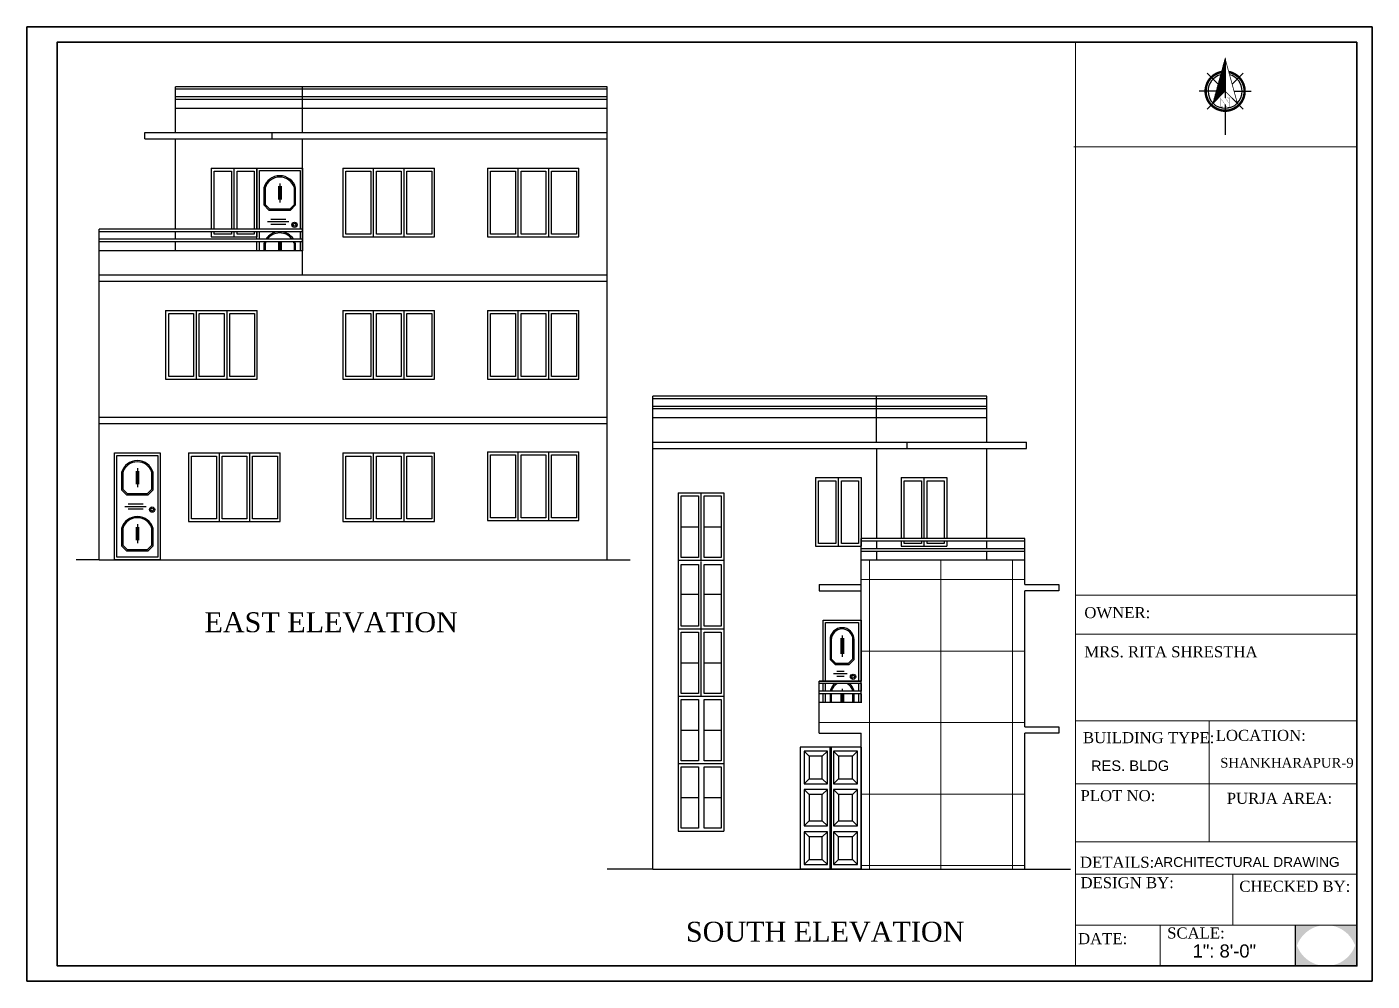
# Model space of a CAD drawing. Header units: inches. Extents: x 45643 to 70559, y -8725 to 1713.
# Drawn here: x 60563 to 61621, y -7782 to -7031 of the extents above; entities that cross this region are included whole.
import ezdxf

# ---------------------------------------------------------------- set-up
doc = ezdxf.new("R2010")
doc.units = ezdxf.units.IN
doc.header["$MEASUREMENT"] = 0
for name, color, linetype, lineweight in [('1', 7, 'Continuous', 25), ('A_hatch', 253, 'Continuous', 5), ('ELEVATION', 6, 'Continuous', 30), ('REBARS', 50, 'Continuous', 20), ('Siteplan', 7, 'Continuous', 30), ('Text', 7, 'Continuous', 9)]:
    doc.layers.add(name, color=color, linetype=linetype, lineweight=lineweight)
doc.layers.add('DIMENTION', color=8, linetype='Continuous')
doc.layers.add('Normal Wall', color=7, linetype='Continuous', lineweight=35, true_color=0xffaf89)
doc.layers.add('Rear Wall', color=7, linetype='Continuous', lineweight=20, true_color=0xd4e480)
doc.styles.get("Standard").update_dxf_attribs({"font": 'times.ttf'})
doc.styles.add('SwissBT', font='swiss.ttf', dxfattribs={"height": 12})

# ---------------------------------------------------------------- blocks, each defined once
blk = doc.blocks.new('*X1197')
at = {"color": 0}
for p, q in [((145.96, -414.6), (147.62, -412.94)), ((146.16, -413.87), (147.62, -412.41)), ((146.36, -413.14), (147.62, -411.88)), ((146.55, -412.41), (147.62, -411.35)), ((146.75, -411.68), (147.62, -410.82)), ((146.95, -410.95), (147.62, -410.29)), ((147.15, -410.22), (147.62, -409.76)), ((147.35, -409.49), (147.62, -409.23)), ((147.55, -408.76), (147.62, -408.7)), ((143.76, -422.63), (147.62, -418.77)), ((143.96, -421.9), (147.62, -418.24)), ((144.16, -421.17), (147.62, -417.71)), ((144.36, -420.44), (147.62, -417.18)), ((144.56, -419.71), (147.62, -416.65)), ((144.76, -418.98), (147.62, -416.12)), ((144.96, -418.25), (147.62, -415.59)), ((145.16, -417.52), (147.62, -415.06)), ((145.36, -416.79), (147.62, -414.53)), ((145.56, -416.06), (147.62, -414)), ((145.76, -415.33), (147.62, -413.47)), ((142.76, -426.28), (147.62, -421.42)), ((142.96, -425.55), (147.62, -420.89)), ((143.16, -424.82), (147.62, -420.36)), ((143.36, -424.09), (147.62, -419.83)), ((143.56, -423.36), (147.62, -419.3))]:
    blk.add_line(p, q, dxfattribs=at)
blk = doc.blocks.new('NORTH_15')
for p, q in [((-2.87, 2.87), (-7.37, 7.37)), ((0, 3.66), (0, 10.62)), ((2.87, 2.87), (7.37, 7.37)), ((-13.37, 0), (2.72, 0)), ((5.49, 0), (17.83, 0)), ((-2.87, -2.87), (-7.37, -7.37)), ((0, -3.66), (0, -10.62)), ((2.87, -2.87), (7.37, -7.37))]:
    blk.add_line(p, q)
at = {"const_width": 1}
for points in [[(0, -8, 1), (0, 8, 0.359415), (-7.86, 1.52, 1)], [(-7.86, -1.52, 0.359415), (0, -8, 1)]]:
    blk.add_lwpolyline(points, format="xyb", dxfattribs=at)
for points, const_width in [([(4.96, -5.01), (-13.37, 0), (4.9, 5), (0, 0), (4.96, -5.01)], 0.3), ([(5.93, -1.55), (6, -1.55), (6.07, -1.54), (6.13, -1.53), (6.17, -1.52), (6.22, -1.51), (6.26, -1.49), (6.28, -1.47), (6.3, -1.45), (6.32, -1.42), (6.33, -1.39), (6.35, -1.34), (6.36, -1.29), (6.37, -1.23), (6.38, -1.16), (6.38, -1.08), (6.38, -1), (6.54, -1), (6.54, -2.34), (6.38, -2.34), (6.38, -2.3), (6.38, -2.23), (6.38, -2.16), (6.37, -2.09), (6.36, -2.04), (6.35, -1.99), (6.33, -1.95), (6.32, -1.91), (6.3, -1.88), (6.28, -1.86), (6.26, -1.83), (6.22, -1.81), (6.18, -1.8), (6.13, -1.78), (6.07, -1.77), (6.01, -1.76), (5.95, -1.76), (2.66, -1.76), (2.66, -2.34), (2.5, -2.34), (2.5, -0.16), (4.71, 1.44), (3.14, 1.44), (3.07, 1.44), (3, 1.43), (2.94, 1.42), (2.89, 1.41), (2.85, 1.4), (2.81, 1.38), (2.78, 1.36), (2.76, 1.34), (2.74, 1.31), (2.72, 1.27), (2.7, 1.22), (2.69, 1.17), (2.68, 1.11), (2.67, 1.04), (2.66, 0.97), (2.66, 0.89), (2.66, 0.87), (2.5, 0.87), (2.5, 2.21), (2.66, 2.21), (2.66, 2.17), (2.66, 2.09), (2.67, 2.03), (2.68, 1.97), (2.69, 1.91), (2.7, 1.86), (2.71, 1.82), (2.73, 1.78), (2.75, 1.76), (2.77, 1.74), (2.8, 1.72), (2.85, 1.7), (2.89, 1.68), (2.94, 1.67), (3, 1.66), (3.07, 1.66), (3.14, 1.66), (6.54, 1.66), (6.54, 0.75), (3.33, -1.55), (5.93, -1.55), (5.93, -1.55)], 0.1)]:
    blk.add_lwpolyline(points, dxfattribs=dict(const_width=const_width))
for start, end in [(90, 164.973), (270, 90), (195.027, 270)]:
    blk.add_arc((0, 0), 7, start, end)
at = {"rotation": 90}
blk.add_blockref('*X1197', (-421.89, -147.62), dxfattribs=at)
blk = doc.blocks.new('A$C0BDB7EE9')
at = {"layer": 'Siteplan', "xscale": 2.999999999999779, "yscale": 2.999999999999779, "zscale": 2.999999999999779, "rotation": 247.8612575918487}
blk.add_blockref('NORTH_15', (20.2, 49.5), dxfattribs=at)
blk = doc.blocks.new('A$C327B4BBD')
at = {"layer": 'DIMENTION', "ltscale": 0.3, "xscale": 1.171875000000082, "yscale": 1.171875000000082, "zscale": 1.171875000000082, "rotation": 112.1387424081494}
blk.add_blockref('A$C0BDB7EE9', (16.1, 0), dxfattribs=at)

msp = doc.modelspace()

# ---------------------------------------------------------------- hatches: boundary and pattern name
msp.add_hatch(color=0).paths.add_polyline_path([(61609.43, -7737.802), (61585.12, -7737.802, -0.41421356), (61609.43, -7762.112)])
at = {"layer": 'A_hatch', "ltscale": 5}
h = msp.add_hatch(dxfattribs=at)
h.set_pattern_fill('ANSI37', color=11, scale=450, angle=45)
h.set_pattern_definition([(90, (138.407, -7690.99), (-56.25, 0), []), (180, (138.407, -7690.99), (-7e-15, -56.25), [])])
h.paths.add_polyline_path([(61348.213, -7474.813), (61374.873, -7474.813), (61374.873, -7469.813), (61348.213, -7469.813), (61348.213, -7450.813), (61219.497, -7450.813), (61219.497, -7464.813), (61219.497, -7562.813), (61214, -7562.813), (61214, -7562.878), (61213, -7562.878), (61191.497, -7562.825), (61191.497, -7562.878), (61189.497, -7562.878), (61186.497, -7562.813), (61186.497, -7586.813), (61219.497, -7586.813), (61219.497, -7693.813), (61348.213, -7693.813), (61348.213, -7586.813), (61374.873, -7586.813), (61374.873, -7581.813), (61348.213, -7581.813)])
at = {"layer": 'Text'}
for points in [[(61585.12, -7737.802), (61560.81, -7737.802), (61560.81, -7762.112, -0.41421356)], [(61585.12, -7737.802), (61560.81, -7737.802), (61560.81, -7762.112, -0.41421356)], [(61609.43, -7737.802), (61585.12, -7737.802, -0.41421356), (61609.43, -7762.112)], [(61560.81, -7745.618), (61560.81, -7769.928), (61585.12, -7769.928, -0.41421356)], [(61560.81, -7745.618), (61560.81, -7769.928), (61585.12, -7769.928, -0.41421356)], [(61609.43, -7745.618, -0.41421356), (61585.12, -7769.928), (61609.43, -7769.928)], [(61609.43, -7745.618, -0.41421356), (61585.12, -7769.928), (61609.43, -7769.928)]]:
    msp.add_hatch(color=0, dxfattribs=at).paths.add_polyline_path(points)

# ---------------------------------------------------------------- linework, layer by layer
at = {"color": 5}
for p, q in [((60708.186, -7142.381), (60744.186, -7142.381)), ((60708.186, -7142.381), (60708.186, -7190.381)), ((60726.186, -7142.381), (60726.186, -7190.381)), ((60744.186, -7142.381), (60744.186, -7190.381)), ((60811.801, -7142.381), (60883.801, -7142.381)), ((60811.801, -7142.381), (60811.801, -7196.381)), ((60835.801, -7142.381), (60835.801, -7196.381)), ((60859.801, -7142.381), (60859.801, -7196.381)), ((60883.801, -7196.381), (60883.801, -7142.381)), ((60925.551, -7142.381), (60997.551, -7142.381)), ((60925.551, -7142.381), (60925.551, -7196.381)), ((60949.551, -7142.381), (60949.551, -7196.381)), ((60973.551, -7142.381), (60973.551, -7196.381)), ((60997.551, -7196.381), (60997.551, -7142.381)), ((60708.186, -7192.381), (60708.186, -7196.381)), ((60726.186, -7192.381), (60726.186, -7196.381)), ((60744.186, -7192.381), (60744.186, -7196.381)), ((60708.186, -7196.381), (60744.186, -7196.381)), ((60811.801, -7196.381), (60883.801, -7196.381)), ((60925.551, -7196.381), (60997.551, -7196.381)), ((60672.454, -7254.381), (60744.454, -7254.381)), ((60672.454, -7254.381), (60672.454, -7308.381)), ((60696.454, -7254.381), (60696.454, -7308.381)), ((60720.454, -7254.381), (60720.454, -7308.381)), ((60744.454, -7308.381), (60744.454, -7254.381)), ((60811.801, -7254.381), (60883.801, -7254.381)), ((60811.801, -7254.381), (60811.801, -7308.381)), ((60835.801, -7254.381), (60835.801, -7308.381)), ((60859.801, -7254.381), (60859.801, -7308.381)), ((60883.801, -7308.381), (60883.801, -7254.381)), ((60925.551, -7254.381), (60997.551, -7254.381)), ((60925.551, -7254.381), (60925.551, -7308.381)), ((60949.551, -7254.381), (60949.551, -7308.381)), ((60973.551, -7254.381), (60973.551, -7308.381)), ((60997.551, -7308.381), (60997.551, -7254.381)), ((60672.454, -7308.381), (60744.454, -7308.381)), ((60811.801, -7308.381), (60883.801, -7308.381)), ((60925.551, -7308.381), (60997.551, -7308.381)), ((60690.454, -7366.381), (60762.454, -7366.381)), ((60690.454, -7366.381), (60690.454, -7420.381)), ((60714.454, -7366.381), (60714.454, -7420.381)), ((60738.454, -7366.381), (60738.454, -7420.381)), ((60762.454, -7420.381), (60762.454, -7366.381)), ((60811.801, -7366.381), (60883.801, -7366.381)), ((60811.801, -7366.381), (60811.801, -7420.381)), ((60835.801, -7366.381), (60835.801, -7420.381)), ((60859.801, -7366.381), (60859.801, -7420.381)), ((60883.801, -7420.381), (60883.801, -7366.381)), ((60925.551, -7365.519), (60997.551, -7365.519)), ((60925.551, -7365.519), (60925.551, -7419.519)), ((60949.551, -7365.519), (60949.551, -7419.519)), ((60973.551, -7365.519), (60973.551, -7419.519)), ((60997.551, -7419.519), (60997.551, -7365.519)), ((61183.497, -7385.813), (61219.497, -7385.813)), ((61183.497, -7385.813), (61183.497, -7439.813)), ((61201.497, -7385.813), (61201.497, -7439.813)), ((61219.497, -7385.813), (61219.497, -7439.813)), ((61250.894, -7385.813), (61286.894, -7385.813)), ((61250.894, -7385.813), (61250.894, -7433.813)), ((61268.894, -7385.813), (61268.894, -7433.813)), ((61286.894, -7385.813), (61286.894, -7433.813)), ((61075.497, -7397.813), (61093.497, -7397.813)), ((61075.497, -7397.813), (61094.497, -7397.813)), ((61075.497, -7397.813), (61111.497, -7397.813)), ((61075.497, -7397.813), (61075.497, -7486.813)), ((61093.497, -7397.813), (61093.497, -7450.813)), ((61111.497, -7397.813), (61111.497, -7486.813)), ((60690.454, -7420.381), (60762.454, -7420.381)), ((60811.801, -7420.381), (60883.801, -7420.381)), ((60925.551, -7419.519), (60997.551, -7419.519)), ((61077.899, -7424.47), (61091.434, -7424.47)), ((61095.899, -7424.47), (61109.434, -7424.47)), ((61250.894, -7435.813), (61250.894, -7439.813)), ((61268.894, -7435.813), (61268.894, -7439.813)), ((61286.894, -7435.813), (61286.894, -7439.813)), ((61183.497, -7439.813), (61219.497, -7439.813)), ((61250.894, -7439.813), (61286.894, -7439.813)), ((61075.497, -7450.813), (61111.497, -7450.813)), ((61093.497, -7451.813), (61093.497, -7486.813)), ((61077.899, -7477.47), (61091.434, -7477.47)), ((61095.899, -7477.47), (61109.434, -7477.47)), ((61075.497, -7486.813), (61075.497, -7505.813)), ((61093.497, -7486.813), (61093.497, -7504.813)), ((61111.497, -7486.813), (61111.497, -7505.813)), ((61075.497, -7504.813), (61111.497, -7504.813)), ((61075.497, -7504.813), (61075.497, -7663.813)), ((61093.497, -7504.813), (61093.497, -7557.813)), ((61111.497, -7504.813), (61111.497, -7663.813)), ((61077.899, -7531.47), (61091.434, -7531.47)), ((61095.899, -7531.47), (61109.434, -7531.47)), ((61075.497, -7557.813), (61111.497, -7557.813)), ((61077.899, -7584.47), (61091.434, -7584.47)), ((61095.899, -7584.47), (61109.434, -7584.47)), ((61075.497, -7610.813), (61111.497, -7610.813)), ((61077.899, -7637.47), (61091.434, -7637.47)), ((61095.899, -7637.47), (61109.434, -7637.47)), ((61075.497, -7663.813), (61111.497, -7663.813))]:
    msp.add_line(p, q, dxfattribs=at)
at = {"color": 40, "ltscale": 5}
for p, q in [((60749.689, -7157.881), (60749.689, -7171.381)), ((60750.689, -7157.881), (60750.689, -7170.967)), ((60761.189, -7156.706), (60761.189, -7167.056)), ((60762.189, -7154.381), (60762.189, -7169.381)), ((60763.189, -7156.706), (60763.189, -7167.056)), ((60773.689, -7170.967), (60773.689, -7157.881)), ((60774.689, -7171.381), (60774.689, -7157.881)), ((60753.689, -7175.381), (60749.689, -7171.381)), ((60754.104, -7174.381), (60750.689, -7170.967)), ((60770.275, -7174.381), (60773.689, -7170.967)), ((60770.689, -7175.381), (60774.689, -7171.381)), ((60753.689, -7175.381), (60770.689, -7175.381)), ((60753.689, -7175.381), (60770.689, -7175.381)), ((60754.104, -7174.381), (60770.275, -7174.381)), ((60755.057, -7182.459), (60766.868, -7182.459)), ((60752.437, -7184.459), (60769.258, -7184.459)), ((60755.057, -7186.459), (60766.868, -7186.459)), ((60749.689, -7201.881), (60749.689, -7207.381)), ((60750.689, -7201.881), (60750.689, -7207.381)), ((60761.189, -7200.706), (60761.189, -7207.381)), ((60762.189, -7200.381), (60762.189, -7207.381)), ((60763.189, -7200.706), (60763.189, -7207.381)), ((60773.689, -7207.381), (60773.689, -7201.881)), ((60774.689, -7207.381), (60774.689, -7201.881)), ((60637.689, -7381.881), (60637.689, -7395.381)), ((60638.689, -7381.881), (60638.689, -7394.967)), ((60649.189, -7380.706), (60649.189, -7391.056)), ((60650.189, -7378.381), (60650.189, -7393.381)), ((60651.189, -7380.706), (60651.189, -7391.056)), ((60661.689, -7394.967), (60661.689, -7381.881)), ((60662.689, -7395.381), (60662.689, -7381.881)), ((60641.689, -7399.381), (60637.689, -7395.381)), ((60642.104, -7398.381), (60638.689, -7394.967)), ((60658.275, -7398.381), (60661.689, -7394.967)), ((60658.689, -7399.381), (60662.689, -7395.381)), ((60641.689, -7399.381), (60658.689, -7399.381)), ((60641.689, -7399.381), (60658.689, -7399.381)), ((60642.104, -7398.381), (60658.275, -7398.381)), ((60640.437, -7408.459), (60657.258, -7408.459)), ((60643.057, -7406.459), (60654.868, -7406.459)), ((60643.057, -7410.459), (60654.868, -7410.459)), ((60637.689, -7425.881), (60637.689, -7439.381)), ((60638.689, -7425.881), (60638.689, -7438.967)), ((60649.189, -7424.706), (60649.189, -7435.056)), ((60650.189, -7422.381), (60650.189, -7437.381)), ((60651.189, -7424.706), (60651.189, -7435.056)), ((60661.689, -7438.967), (60661.689, -7425.881)), ((60662.689, -7439.381), (60662.689, -7425.881)), ((60641.689, -7443.381), (60637.689, -7439.381)), ((60642.104, -7442.381), (60638.689, -7438.967)), ((60641.689, -7443.381), (60658.689, -7443.381)), ((60641.689, -7443.381), (60658.689, -7443.381)), ((60642.104, -7442.381), (60658.275, -7442.381)), ((60658.275, -7442.381), (60661.689, -7438.967)), ((60658.689, -7443.381), (60662.689, -7439.381)), ((61204.5, -7509.878), (61204.5, -7526.878)), ((61195, -7513.378), (61195, -7528.878)), ((61196, -7513.378), (61196, -7528.463)), ((61203.5, -7512.202), (61203.5, -7524.553)), ((61205.5, -7512.202), (61205.5, -7524.553)), ((61213, -7528.463), (61213, -7513.378)), ((61214, -7528.878), (61214, -7513.378)), ((61199, -7532.878), (61195, -7528.878)), ((61199.414, -7531.878), (61196, -7528.463)), ((61199, -7532.878), (61210, -7532.878)), ((61199, -7532.878), (61210, -7532.878)), ((61199.414, -7531.878), (61209.586, -7531.878)), ((61209.586, -7531.878), (61213, -7528.463)), ((61210, -7532.878), (61214, -7528.878)), ((61197.747, -7539.955), (61208.569, -7539.955)), ((61200.368, -7537.955), (61206.179, -7537.955)), ((61200.368, -7541.955), (61206.179, -7541.955)), ((61204.5, -7551.878), (61204.5, -7553.878)), ((61195, -7555.878), (61195, -7556.878)), ((61195, -7555.878), (61195, -7562.878)), ((61196, -7555.878), (61196, -7556.878)), ((61196, -7555.878), (61196, -7562.878)), ((61203.5, -7555.878), (61203.5, -7556.878)), ((61203.5, -7555.878), (61203.5, -7562.878)), ((61204.5, -7555.878), (61204.5, -7556.878)), ((61204.5, -7555.878), (61204.5, -7562.878)), ((61205.5, -7555.878), (61205.5, -7556.878)), ((61205.5, -7555.878), (61205.5, -7562.878)), ((61213, -7562.878), (61213, -7555.878)), ((61213, -7556.878), (61213, -7555.878)), ((61214, -7562.878), (61214, -7555.878)), ((61214, -7556.878), (61214, -7555.878)), ((61219.497, -7597.813), (61171.497, -7597.813)), ((61171.497, -7597.813), (61171.497, -7693.813)), ((61174.534, -7600.915), (61174.534, -7626.599)), ((61174.534, -7600.915), (61178.477, -7604.858)), ((61192.885, -7600.915), (61174.534, -7600.915)), ((61178.477, -7604.858), (61178.477, -7622.656)), ((61188.942, -7604.858), (61178.477, -7604.858)), ((61192.885, -7600.915), (61188.942, -7604.858)), ((61188.942, -7622.656), (61188.942, -7604.858)), ((61192.885, -7626.599), (61192.885, -7600.915)), ((61194.787, -7597.813), (61194.787, -7693.813)), ((61195.787, -7597.813), (61195.787, -7693.813)), ((61197.775, -7600.915), (61197.775, -7626.599)), ((61197.775, -7600.915), (61201.717, -7604.858)), ((61216.546, -7600.915), (61197.775, -7600.915)), ((61201.717, -7604.858), (61201.717, -7622.656)), ((61212.603, -7604.858), (61201.717, -7604.858)), ((61216.546, -7600.915), (61212.603, -7604.858)), ((61212.603, -7622.656), (61212.603, -7604.858)), ((61216.546, -7626.599), (61216.546, -7600.915)), ((61219.497, -7597.813), (61219.497, -7693.813)), ((61178.477, -7622.656), (61174.534, -7626.599)), ((61174.534, -7626.599), (61192.885, -7626.599)), ((61178.477, -7622.656), (61188.942, -7622.656)), ((61188.942, -7622.656), (61192.885, -7626.599)), ((61201.717, -7622.656), (61197.775, -7626.599)), ((61197.775, -7626.599), (61216.546, -7626.599)), ((61201.717, -7622.656), (61212.603, -7622.656)), ((61212.603, -7622.656), (61216.546, -7626.599)), ((61174.534, -7631.199), (61174.534, -7659.832)), ((61174.534, -7631.199), (61178.477, -7635.142)), ((61192.885, -7631.199), (61174.534, -7631.199)), ((61178.477, -7635.142), (61178.477, -7655.889)), ((61188.942, -7635.142), (61178.477, -7635.142)), ((61192.885, -7631.199), (61188.942, -7635.142)), ((61188.942, -7655.889), (61188.942, -7635.142)), ((61192.885, -7659.832), (61192.885, -7631.199)), ((61197.775, -7631.199), (61197.775, -7659.832)), ((61197.775, -7631.199), (61201.717, -7635.142)), ((61216.546, -7631.199), (61197.775, -7631.199)), ((61201.717, -7635.142), (61201.717, -7655.889)), ((61212.603, -7635.142), (61201.717, -7635.142)), ((61216.546, -7631.199), (61212.603, -7635.142)), ((61212.603, -7655.889), (61212.603, -7635.142)), ((61216.546, -7659.832), (61216.546, -7631.199)), ((61178.477, -7655.889), (61174.534, -7659.832)), ((61174.534, -7659.832), (61192.885, -7659.832)), ((61178.477, -7655.889), (61188.942, -7655.889)), ((61188.942, -7655.889), (61192.885, -7659.832)), ((61201.717, -7655.889), (61197.775, -7659.832)), ((61197.775, -7659.832), (61216.546, -7659.832)), ((61201.717, -7655.889), (61212.603, -7655.889)), ((61212.603, -7655.889), (61216.546, -7659.832)), ((61174.534, -7664.432), (61174.534, -7690.115)), ((61174.534, -7664.432), (61178.477, -7668.375)), ((61192.885, -7664.432), (61174.534, -7664.432)), ((61178.477, -7668.375), (61178.477, -7686.173)), ((61188.942, -7668.375), (61178.477, -7668.375)), ((61192.885, -7664.432), (61188.942, -7668.375)), ((61188.942, -7686.173), (61188.942, -7668.375)), ((61192.885, -7690.115), (61192.885, -7664.432)), ((61197.775, -7664.432), (61197.775, -7690.115)), ((61197.775, -7664.432), (61201.717, -7668.375)), ((61216.546, -7664.432), (61197.775, -7664.432)), ((61212.603, -7668.375), (61201.717, -7668.375)), ((61201.717, -7686.173), (61201.717, -7668.375)), ((61216.546, -7664.432), (61212.603, -7668.375)), ((61212.603, -7686.173), (61212.603, -7668.375)), ((61216.546, -7690.115), (61216.546, -7664.432)), ((61178.477, -7686.173), (61174.534, -7690.115)), ((61174.534, -7690.115), (61192.885, -7690.115)), ((61178.477, -7686.173), (61188.942, -7686.173)), ((61188.942, -7686.173), (61192.885, -7690.115)), ((61201.717, -7686.173), (61197.775, -7690.115)), ((61197.775, -7690.115), (61216.546, -7690.115)), ((61201.717, -7686.173), (61212.603, -7686.173)), ((61212.603, -7686.173), (61216.546, -7690.115)), ((61171.497, -7693.813), (61219.497, -7693.813)), ((61219.497, -7693.813), (61171.917, -7693.813))]:
    msp.add_line(p, q, dxfattribs=at)
at = {"color": 0}
msp.add_line((61560.81, -7737.802), (61560.81, -7769.928), dxfattribs=at)
msp.add_line((61560.81, -7737.802), (61560.81, -7769.928), dxfattribs=at)
at = {"color": 5}
for points in [[(60710.588, -7190.381), (60710.588, -7144.839), (60724.124, -7144.839), (60724.124, -7190.381)], [(60728.588, -7190.381), (60728.588, -7144.839), (60742.124, -7144.839), (60742.124, -7190.381)], [(60724.124, -7192.381), (60724.124, -7194.239), (60710.588, -7194.239), (60710.588, -7192.381)], [(60742.124, -7192.381), (60742.124, -7194.239), (60728.588, -7194.239), (60728.588, -7192.381)], [(61253.296, -7433.813), (61253.296, -7388.27), (61266.831, -7388.27), (61266.831, -7433.813)], [(61271.296, -7433.813), (61271.296, -7388.27), (61284.831, -7388.27), (61284.831, -7433.813)], [(61266.831, -7435.813), (61266.831, -7437.67), (61253.296, -7437.67), (61253.296, -7435.813)], [(61284.831, -7435.813), (61284.831, -7437.67), (61271.296, -7437.67), (61271.296, -7435.813)], [(61077.899, -7486.813), (61077.899, -7454.27), (61091.434, -7454.27), (61091.434, -7486.813)], [(61095.899, -7486.813), (61095.899, -7454.27), (61109.434, -7454.27), (61109.434, -7486.813)], [(61091.434, -7486.813), (61091.434, -7502.67), (61077.899, -7502.67), (61077.899, -7486.813)], [(61109.434, -7486.813), (61109.434, -7502.67), (61095.899, -7502.67), (61095.899, -7486.813)]]:
    msp.add_lwpolyline(points, dxfattribs=at)
for points in [[(60814.202, -7144.839), (60833.738, -7144.839), (60833.738, -7194.239), (60814.202, -7194.239)], [(60838.202, -7144.839), (60857.738, -7144.839), (60857.738, -7194.239), (60838.202, -7194.239)], [(60862.202, -7144.839), (60881.738, -7144.839), (60881.738, -7194.239), (60862.202, -7194.239)], [(60927.953, -7144.839), (60947.488, -7144.839), (60947.488, -7194.239), (60927.953, -7194.239)], [(60951.953, -7144.839), (60971.488, -7144.839), (60971.488, -7194.239), (60951.953, -7194.239)], [(60975.953, -7144.839), (60995.488, -7144.839), (60995.488, -7194.239), (60975.953, -7194.239)], [(60674.856, -7256.839), (60694.391, -7256.839), (60694.391, -7306.239), (60674.856, -7306.239)], [(60698.856, -7256.839), (60718.391, -7256.839), (60718.391, -7306.239), (60698.856, -7306.239)], [(60722.856, -7256.839), (60742.391, -7256.839), (60742.391, -7306.239), (60722.856, -7306.239)], [(60814.202, -7256.839), (60833.738, -7256.839), (60833.738, -7306.239), (60814.202, -7306.239)], [(60838.202, -7256.839), (60857.738, -7256.839), (60857.738, -7306.239), (60838.202, -7306.239)], [(60862.202, -7256.839), (60881.738, -7256.839), (60881.738, -7306.239), (60862.202, -7306.239)], [(60927.953, -7256.839), (60947.488, -7256.839), (60947.488, -7306.239), (60927.953, -7306.239)], [(60951.953, -7256.839), (60971.488, -7256.839), (60971.488, -7306.239), (60951.953, -7306.239)], [(60975.953, -7256.839), (60995.488, -7256.839), (60995.488, -7306.239), (60975.953, -7306.239)], [(60692.856, -7368.839), (60712.391, -7368.839), (60712.391, -7418.239), (60692.856, -7418.239)], [(60716.856, -7368.839), (60736.391, -7368.839), (60736.391, -7418.239), (60716.856, -7418.239)], [(60740.856, -7368.839), (60760.391, -7368.839), (60760.391, -7418.239), (60740.856, -7418.239)], [(60814.202, -7368.839), (60833.738, -7368.839), (60833.738, -7418.239), (60814.202, -7418.239)], [(60838.202, -7368.839), (60857.738, -7368.839), (60857.738, -7418.239), (60838.202, -7418.239)], [(60862.202, -7368.839), (60881.738, -7368.839), (60881.738, -7418.239), (60862.202, -7418.239)], [(60927.953, -7367.976), (60947.488, -7367.976), (60947.488, -7417.376), (60927.953, -7417.376)], [(60951.953, -7367.976), (60971.488, -7367.976), (60971.488, -7417.376), (60951.953, -7417.376)], [(60975.953, -7367.976), (60995.488, -7367.976), (60995.488, -7417.376), (60975.953, -7417.376)], [(61185.899, -7388.27), (61199.434, -7388.27), (61199.434, -7437.67), (61185.899, -7437.67)], [(61203.899, -7388.27), (61217.434, -7388.27), (61217.434, -7437.67), (61203.899, -7437.67)], [(61077.899, -7400.27), (61091.434, -7400.27), (61091.434, -7448.67), (61077.899, -7448.67)], [(61095.899, -7400.27), (61109.434, -7400.27), (61109.434, -7448.67), (61095.899, -7448.67)], [(61077.899, -7507.27), (61091.434, -7507.27), (61091.434, -7555.67), (61077.899, -7555.67)], [(61095.899, -7507.27), (61109.434, -7507.27), (61109.434, -7555.67), (61095.899, -7555.67)], [(61077.899, -7560.27), (61091.434, -7560.27), (61091.434, -7608.67), (61077.899, -7608.67)], [(61095.899, -7560.27), (61109.434, -7560.27), (61109.434, -7608.67), (61095.899, -7608.67)], [(61077.899, -7613.27), (61091.434, -7613.27), (61091.434, -7661.67), (61077.899, -7661.67)], [(61095.899, -7613.27), (61109.434, -7613.27), (61109.434, -7661.67), (61095.899, -7661.67)]]:
    msp.add_lwpolyline(points, close=True, dxfattribs=at)
at = {"color": 40, "ltscale": 5}
for centre, radius, start, end in [((60762.189, -7161.355), 12.974, 15.530332, 164.469668), ((60762.189, -7161.411), 12.029, 17.061531, 162.938469), ((60762.189, -7205.355), 12.974, 32.515337, 147.484663), ((60762.189, -7205.411), 12.029, 35.75723, 144.24277), ((60762.189, -7205.355), 12.974, 157.457592, 164.469668), ((60762.189, -7205.411), 12.029, 155.285757, 162.938469), ((60762.189, -7205.411), 12.029, 17.061531, 24.714243), ((60762.189, -7205.355), 12.974, 15.530332, 22.542408), ((60650.189, -7385.355), 12.974, 15.530332, 164.469668), ((60650.189, -7385.411), 12.029, 17.061531, 162.938469), ((60650.189, -7429.355), 12.974, 15.530332, 164.469668), ((60650.189, -7429.411), 12.029, 17.061531, 162.938469), ((61204.5, -7513.378), 9.5, 0, 180), ((61204.5, -7513.378), 8.5, 0, 180), ((61204.5, -7555.378), 9.5, 127.863646, 170.91528), ((61204.5, -7555.378), 8.5, 118.072487, 169.835751), ((61204.5, -7555.378), 9.5, 127.863646, 136.826449), ((61204.5, -7555.378), 8.5, 118.072487, 130.119167), ((61204.5, -7555.378), 8.5, 10.164249, 61.927513), ((61204.5, -7555.378), 8.5, 49.880833, 61.927513), ((61204.5, -7555.378), 9.5, 9.08472, 52.136354), ((61204.5, -7555.378), 9.5, 43.173551, 52.136354)]:
    msp.add_arc(centre, radius, start, end, dxfattribs=at)
at = {"layer": '1', "color": 11, "ltscale": 5}
for p, q in [((61019.687, -7078.381), (60680.186, -7078.381)), ((61019.687, -7080.381), (60680.186, -7080.381)), ((61019.687, -7086.381), (60680.186, -7086.381)), ((61019.687, -7088.381), (60680.186, -7088.381)), ((61019.687, -7095.381), (60680.186, -7095.381)), ((60780.186, -7190.381), (60620.186, -7190.381)), ((60780.186, -7192.381), (60620.186, -7192.381)), ((60780.186, -7198.381), (60620.186, -7198.381)), ((60780.186, -7200.381), (60620.186, -7200.381)), ((60780.186, -7207.381), (60620.186, -7207.381)), ((61318.291, -7321.813), (61055.691, -7321.813)), ((61318.291, -7323.813), (61055.691, -7323.813)), ((61318.291, -7329.813), (61055.691, -7329.813)), ((61318.291, -7331.813), (61055.691, -7331.813)), ((61318.291, -7338.813), (61055.691, -7338.813)), ((61348.213, -7433.813), (61219.497, -7433.813)), ((61348.213, -7435.813), (61219.497, -7435.813)), ((61348.213, -7441.813), (61219.497, -7441.813)), ((61348.213, -7443.813), (61219.497, -7443.813)), ((61348.213, -7450.813), (61219.497, -7450.813)), ((61219.497, -7545.813), (61186.497, -7545.813)), ((61219.497, -7547.813), (61186.497, -7547.813)), ((61219.497, -7553.813), (61186.497, -7553.813)), ((61219.497, -7555.813), (61186.497, -7555.813)), ((61219.497, -7562.813), (61186.497, -7562.813))]:
    msp.add_line(p, q, dxfattribs=at)
at = {"layer": '1', "color": 2, "ltscale": 5}
for points in [[(60744.186, -7190.381), (60744.186, -7142.381), (60780.186, -7142.381), (60780.186, -7207.381)], [(60746.186, -7190.381), (60746.186, -7144.381), (60778.186, -7144.381), (60778.186, -7190.381)], [(60744.186, -7198.381), (60744.186, -7192.381)], [(60746.186, -7198.381), (60746.186, -7192.381)], [(60778.186, -7192.381), (60778.186, -7198.381)], [(60744.186, -7207.381), (60744.186, -7200.381)], [(60746.186, -7207.381), (60746.186, -7200.381)], [(60778.186, -7200.381), (60778.186, -7207.381)], [(61189.497, -7545.878), (61189.497, -7497.878), (61219.497, -7497.878), (61219.497, -7545.878)], [(61191.497, -7545.878), (61191.497, -7499.878), (61217.497, -7499.878), (61217.497, -7545.878)], [(61189.497, -7553.878), (61189.497, -7547.878)], [(61191.497, -7553.878), (61191.497, -7547.878)], [(61191.497, -7548.878), (61191.497, -7547.878)], [(61217.497, -7547.878), (61217.497, -7548.878)], [(61217.497, -7547.878), (61217.497, -7553.878)], [(61219.497, -7547.878), (61219.497, -7553.878)], [(61189.497, -7562.878), (61189.497, -7555.878)], [(61191.497, -7562.878), (61191.497, -7555.878)], [(61191.497, -7556.878), (61191.497, -7555.878)], [(61217.497, -7555.878), (61217.497, -7556.878)], [(61217.497, -7555.878), (61217.497, -7562.878)], [(61219.497, -7555.878), (61219.497, -7562.878)]]:
    msp.add_lwpolyline(points, dxfattribs=at)
for points in [[(60632.186, -7366.381), (60668.186, -7366.381), (60668.186, -7450.381), (60632.186, -7450.381)], [(60634.186, -7368.381), (60666.186, -7368.381), (60666.186, -7448.381), (60634.186, -7448.381)]]:
    msp.add_lwpolyline(points, close=True, dxfattribs=at)
at = {"layer": '1', "color": 21, "ltscale": 5}
for centre, radius in [((60773.806, -7186.976), 2.071), ((60773.806, -7186.976), 1.185), ((60661.806, -7410.976), 2.071), ((60661.806, -7410.976), 1.185), ((61213.117, -7542.473), 2.071), ((61213.117, -7542.473), 1.185)]:
    msp.add_circle(centre, radius, dxfattribs=at)
at = {"layer": 'ELEVATION'}
for p, q in [((60680.186, -7114.381), (60680.186, -7078.381)), ((60780.186, -7114.381), (60780.186, -7078.381)), ((61019.687, -7114.381), (61019.687, -7078.381)), ((60656.186, -7114.381), (61019.687, -7114.381)), ((60656.186, -7119.381), (60656.186, -7114.381)), ((60656.186, -7119.381), (61019.687, -7119.381)), ((60680.186, -7190.381), (60680.186, -7119.381)), ((60756.186, -7119.381), (60756.186, -7114.381)), ((60780.186, -7226.381), (60780.186, -7119.381)), ((61019.687, -7226.381), (61019.687, -7114.381)), ((60620.186, -7231.381), (60620.186, -7190.381)), ((60680.186, -7198.381), (60680.186, -7192.381)), ((60680.186, -7207.381), (60680.186, -7200.381)), ((60620.186, -7226.381), (61019.687, -7226.381)), ((60620.186, -7338.381), (60620.186, -7226.381)), ((60620.186, -7231.381), (61019.687, -7231.381)), ((61019.687, -7338.381), (61019.687, -7226.381)), ((61055.691, -7357.813), (61055.691, -7321.813)), ((61231.497, -7357.813), (61231.497, -7321.813)), ((61318.291, -7357.813), (61318.291, -7321.813)), ((60620.186, -7338.381), (61019.687, -7338.381)), ((60620.186, -7450.381), (60620.186, -7338.381)), ((61019.687, -7450.381), (61019.687, -7338.381)), ((60620.186, -7343.381), (61019.687, -7343.381)), ((61055.691, -7357.813), (61349.44, -7357.813)), ((61055.691, -7469.813), (61055.691, -7357.813)), ((61055.691, -7362.813), (61349.44, -7362.813)), ((61231.497, -7362.813), (61231.497, -7433.813)), ((61255.486, -7357.813), (61255.486, -7362.813)), ((61318.291, -7433.813), (61318.291, -7362.813)), ((61349.44, -7362.813), (61349.44, -7357.813)), ((61219.497, -7562.813), (61219.497, -7433.813)), ((61219.497, -7469.813), (61219.497, -7433.813)), ((61231.497, -7435.813), (61231.497, -7441.813)), ((61318.291, -7441.813), (61318.291, -7435.813)), ((61348.213, -7469.813), (61348.213, -7433.813)), ((61231.497, -7443.813), (61231.497, -7450.813)), ((61318.291, -7450.813), (61318.291, -7443.813)), ((60620.186, -7450.381), (60602.186, -7450.381)), ((60620.186, -7450.381), (61019.687, -7450.381)), ((61019.687, -7450.381), (61037.687, -7450.381)), ((61055.691, -7581.813), (61055.691, -7469.813)), ((61186.497, -7469.813), (61219.497, -7469.813)), ((61186.497, -7469.813), (61186.497, -7474.813)), ((61186.497, -7474.813), (61219.497, -7474.813)), ((61348.213, -7469.813), (61374.873, -7469.813)), ((61374.873, -7474.813), (61348.213, -7474.813)), ((61348.213, -7581.813), (61348.213, -7474.813)), ((61374.873, -7469.813), (61374.873, -7474.813)), ((61186.497, -7581.813), (61186.497, -7545.813)), ((61186.497, -7586.813), (61186.497, -7545.813)), ((61186.497, -7545.813), (61219.497, -7545.813)), ((61055.691, -7693.813), (61055.691, -7581.813)), ((61348.213, -7581.813), (61374.873, -7581.813)), ((61374.873, -7581.813), (61374.873, -7586.813)), ((61186.497, -7586.813), (61219.497, -7586.813)), ((61219.497, -7693.813), (61219.497, -7586.813)), ((61348.213, -7693.813), (61348.213, -7586.813)), ((61374.873, -7586.813), (61348.213, -7586.813)), ((61055.691, -7693.813), (61019.691, -7693.813)), ((61055.691, -7693.813), (61348.213, -7693.813)), ((61348.213, -7693.813), (61384.213, -7693.813))]:
    msp.add_line(p, q, dxfattribs=at)
at = {"layer": 'Normal Wall'}
for points in [[(60563.333, -7031.307), (61621.337, -7031.307), (61621.337, -7781.835), (60563.333, -7781.835)], [(60563.333, -7031.307), (61621.337, -7031.307), (61621.337, -7781.835), (60563.333, -7781.835)], [(61609.43, -7043.214), (60587.147, -7043.214), (60587.147, -7769.928), (61609.43, -7769.928)], [(61609.43, -7043.214), (60587.147, -7043.214), (60587.147, -7769.928), (61609.43, -7769.928)]]:
    msp.add_lwpolyline(points, close=True, dxfattribs=at)
at = {"layer": 'Rear Wall'}
for p, q in [((61388.011, -7487.486), (61388.011, -7043.214)), ((61386.832, -7125.512), (61609.43, -7125.512)), ((61388.011, -7478.222), (61609.43, -7478.222)), ((61388.011, -7478.222), (61609.43, -7478.222)), ((61388.011, -7478.222), (61609.43, -7478.222)), ((61388.011, -7478.222), (61609.43, -7478.222)), ((61388.011, -7509.026), (61609.43, -7509.026)), ((61388.011, -7509.026), (61609.43, -7509.026)), ((61388.011, -7577.084), (61609.43, -7577.084)), ((61388.011, -7577.084), (61609.43, -7577.084)), ((61493.28, -7577.084), (61493.28, -7662.985)), ((61493.28, -7577.084), (61493.28, -7672.249)), ((61388.011, -7626.575), (61609.43, -7626.575)), ((61388.011, -7626.575), (61609.43, -7626.575)), ((61388.011, -7672.249), (61609.43, -7672.249)), ((61388.011, -7697.683), (61609.43, -7697.683)), ((61388.011, -7697.683), (61609.43, -7697.683)), ((61511.859, -7737.802), (61511.859, -7697.683)), ((61511.859, -7737.802), (61511.859, -7697.683)), ((61388.011, -7737.802), (61609.43, -7737.802)), ((61388.011, -7737.802), (61609.43, -7737.802)), ((61454.749, -7737.802), (61454.749, -7769.928)), ((61454.749, -7737.802), (61454.749, -7769.928))]:
    msp.add_line(p, q, dxfattribs=at)
msp.add_lwpolyline([(61388.011, -7478.222), (61609.43, -7478.222), (61609.43, -7769.928), (61388.011, -7769.928)], close=True, dxfattribs=at)
msp.add_lwpolyline([(61388.011, -7478.222), (61609.43, -7478.222), (61609.43, -7769.928), (61388.011, -7769.928)], close=True, dxfattribs=at)

# ---------------------------------------------------------------- block references
at = {"layer": 'REBARS', "xscale": 0.5459999999999999, "yscale": 0.5459999999999999, "zscale": 0.5459999999999999, "rotation": 270}
msp.add_blockref('A$C327B4BBD', (61505.703, -7107.294), dxfattribs=at)

# ---------------------------------------------------------------- texts
at = {"color": 0}
for s, p in [('OWNER:', (61395.012, -7496.368)), ('LOCATION:', (61498.351, -7592.914))]:
    msp.add_text(s, height=8.7044, dxfattribs=at).set_placement(p)
at = {"char_height": 15.677, "width": 236.13134, "attachment_point": 3}
for s, insert in [('{\\fTimes New Roman|b0|i0|c0|p18;EAST ELEVATION}', (60902.272, -7491.727)), ('{\\fTimes New Roman|b0|i0|c0|p18;SOUTH ELEVATION}', (61300.667, -7735.158))]:
    msp.add_mtext(s, dxfattribs=dict(at, insert=insert))
at = {"layer": 'Text', "color": 0}
for s, height, p in [('OWNER:', 8.7044, (61395.012, -7496.368)), ('MRS. RITA SHRESTHA', 8.70441, (61395.012, -7527.172)), ('LOCATION:', 8.7044, (61498.351, -7592.914)), ('CHECKED BY:', 8.70441, (61516.915, -7711.604)), ('CHECKED BY:', 8.70441, (61516.915, -7711.604)), ('DATE:', 8.7044, (61390.054, -7752.803)), ('SCALE:', 8.7044, (61460.144, -7748.338)), ('SCALE:', 8.7044, (61460.144, -7748.338))]:
    msp.add_text(s, height=height, dxfattribs=at).set_placement(p)
at = {"layer": 'Text', "color": 0, "attachment_point": 1}
for s, insert, char_height, width in [('BUILDING TYPE:', (61393.932, -7585.995), 8.70441, 148.55507), ('BUILDING TYPE:', (61393.932, -7585.995), 8.70441, 148.55507), ('PLOT NO: ', (61392.029, -7631.604), 8.7044, 138.02713), ('PLOT NO: ', (61392.029, -7631.604), 8.7044, 138.02713), ('PURJA AREA:', (61507.037, -7633.711), 8.70441, 197.58209), ('PURJA AREA:', (61507.037, -7633.711), 8.70441, 197.58209), ('DETAILS: ', (61391.587, -7683.992), 8.7044, 138.02713), ('DESIGN BY:', (61391.987, -7700.044), 8.7044, 138.02713), ('DESIGN BY:', (61391.987, -7700.044), 8.7044, 138.02713)]:
    msp.add_mtext(s, dxfattribs=dict(at, insert=insert, char_height=char_height, width=width))
at = {"layer": 'Text', "color": 0, "linetype": 'ByBlock', "insert": (61501.882, -7606.262), "char_height": 7.67109, "attachment_point": 1}
msp.add_mtext_dynamic_manual_height_columns('SHANKHARAPUR-9', width=381.03512, gutter_width=1.534, heights=[0], dxfattribs=at)
at = {"layer": 'Text', "color": 0, "insert": (61400.244, -7608.293), "char_height": 8.2555, "width": 163.21422, "attachment_point": 1, "style": 'SwissBT'}
msp.add_mtext('RES. BLDG', dxfattribs=at)
msp.add_mtext('RES. BLDG', dxfattribs=at)
at = {"layer": 'Text', "color": 0, "linetype": 'ByBlock', "insert": (61449.884, -7684.333), "char_height": 7.73955, "width": 268.53223, "attachment_point": 1, "style": 'SwissBT'}
msp.add_mtext('ARCHITECTURAL DRAWING', dxfattribs=at)
at = {"layer": 'Text', "color": 0, "ltscale": 0.5, "insert": (61480.225, -7752.982), "char_height": 10.3194, "width": 127.53441, "attachment_point": 1, "style": 'SwissBT'}
msp.add_mtext('1": 8\'-0"', dxfattribs=at)
msp.add_mtext('1": 8\'-0"', dxfattribs=at)

doc.saveas('drawing.dxf')
